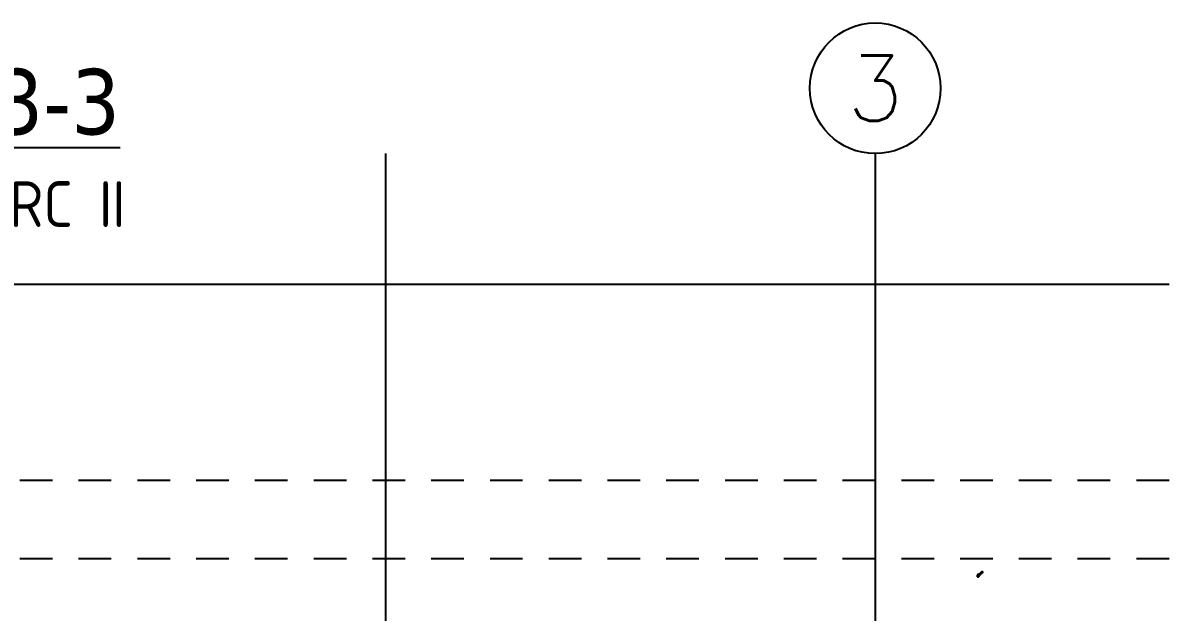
# Model space of a CAD drawing. Extents: x 44 to 147, y 26 to 78.
# Drawn here: x 69.127 to 73.515, y 74.41 to 76.664 of the extents above; entities that cross this region are included whole.
import ezdxf

# ---------------------------------------------------------------- set-up
doc = ezdxf.new("R2010")
doc.units = 0
doc.header["$LTSCALE"] = 0.5
doc.linetypes.add('AUSGEZOGEN', pattern=[1000.01, 1000, 0.01])
doc.linetypes.add('VERDECKT', pattern=[0.375, 0.25, -0.125])
for name, color, linetype in [('ACHSEN', 7, 'Continuous'), ('BET-ANS', 7, 'Continuous'), ('ST-ANS', 9, 'Continuous'), ('TEXT', 7, 'Continuous'), ('VERDECKT', 7, 'Continuous')]:
    doc.layers.add(name, color=color, linetype=linetype)
doc.styles.add('helv', font='tahoma.ttf')
doc.styles.add('R50-M50', font='romans.shx', dxfattribs={"height": 0.25})
doc.styles.add('txt', font='isocp.shx')

# ---------------------------------------------------------------- blocks, each defined once
blk = doc.blocks.new('DETAN-S 16_GABELSTUECK_V')
at = {"color": 0, "linetype": 'ByBlock'}
for p, q in [((-2, 0), (2, 0)), ((0, -2), (0, 2)), ((8, 0), (11, 0)), ((25, 2), (51, 2)), ((51, 12), (65, 12)), ((65, 12), (65, 12)), ((65, 12), (65, -12)), ((65, 12), (66, 12)), ((66, 12), (66, -12)), ((106, -10), (106, 10)), ((8, 0), (11, 0)), ((25, -2), (51, -2)), ((51, -12), (65, -12)), ((65, -12), (66, -12)), ((65, -12), (65, -12))]:
    blk.add_line(p, q, dxfattribs=at)
for points in [[(0, 20, 0.085107), (-9, 19, 0.091904), (-17, 14, 0.103495), (-22, 8, 0.113505), (-24, 0, 0.113505), (-22, -8, 0.103495), (-17, -14, 0.091904), (-9, -19, 0.085107), (0, -20, 0.085107)], [(106, 10, 0.379994), (106, 11, 0.017269), (94, 12, 0.007196), (82, 12, 0.004944), (66, 12, 0.005094)], [(106, -10, -0.379994), (106, -11, -0.017269), (94, -12, -0.007196), (82, -12, -0.004944), (66, -12, -0.005094)]]:
    blk.add_lwpolyline(points, format="xyb", dxfattribs=at)
for points in [[(69, 10, 0.0651), (69, 10, 0.077888), (68, 9, 0.107177), (68, 9, 0.144176), (68, 9, 0.144176), (68, 8, 0.107177), (68, 8, 0.077888), (69, 8, 0.0651), (69, 8, 0.0651), (70, 8, 0.077888), (70, 8, 0.107177), (71, 8, 0.144176), (71, 9, 0.144176), (71, 9, 0.107177), (70, 9, 0.077888), (70, 10, 0.0651)], [(69, -10, -0.0651), (69, -10, -0.077888), (68, -9, -0.107177), (68, -9, -0.144176), (68, -9, -0.144176), (68, -8, -0.107177), (68, -8, -0.077888), (69, -8, -0.0651), (69, -8, -0.0651), (70, -8, -0.077888), (70, -8, -0.107177), (71, -8, -0.144176), (71, -9, -0.144176), (71, -9, -0.107177), (70, -9, -0.077888), (70, -10, -0.0651)]]:
    blk.add_lwpolyline(points, format="xyb", close=True, dxfattribs=at)
for centre, radius in [((0, 0), 7.75), ((0, 0), 6.25), ((9, 2), 0.85), ((9, -2), 0.85)]:
    blk.add_circle(centre, radius, dxfattribs=at)
for centre, radius, start, end in [((0, 0), 11.7, 50.2849, 309.7151), ((-1, 0), 8.8, 29.0013, 330.9987), ((0, -47), 67.5, 72.4459, 90), ((25, 31), 28, 230.2849, 270), ((9, 5), 1.7, 209.0013, 274.2369), ((9, 2), 1.7, 10.8322, 94.2369), ((0, 0), 10.7, 2.2667, 10.8322), ((51, 113), 100, 252.4459, 270), ((0, 47), 67.5, 270, 287.5541), ((25, -30), 28, 90, 129.7151), ((9, -5), 1.7, 85.7631, 150.9987), ((9, -2), 1.7, 265.7631, 349.1678), ((0, 0), 10.7, 349.1678, 357.7333), ((51, -112), 100, 90, 107.5541)]:
    blk.add_arc(centre, radius, start, end, dxfattribs=at)

msp = doc.modelspace()

# ---------------------------------------------------------------- linework, layer by layer
at = {"layer": 'ACHSEN', "color": 140, "linetype": 'AUSGEZOGEN'}
for p, q in [((70.5153, 76.1636), (70.5153, 70.0205)), ((72.3903, 76.1636), (72.3903, 70.0205))]:
    msp.add_line(p, q, dxfattribs=at)
at = {"layer": 'BET-ANS'}
msp.add_line((73.5153, 75.6636), (67.5153, 75.6636), dxfattribs=at)
at = {"layer": 'TEXT'}
msp.add_circle((72.3903, 76.4136), 0.25, dxfattribs=at)
at = {"layer": 'VERDECKT', "color": 7, "linetype": 'VERDECKT'}
for p, q in [((73.5153, 74.9136), (67.5153, 74.9136)), ((73.5153, 74.6136), (67.5153, 74.6136))]:
    msp.add_line(p, q, dxfattribs=at)

# ---------------------------------------------------------------- block references
at = {"layer": 'ST-ANS', "xscale": 0.0002, "yscale": 0.0002, "zscale": 0.0002, "rotation": 40.44224847267817}
msp.add_blockref('DETAN-S 16_GABELSTUECK_V', (72.7845, 74.5494), dxfattribs=at)

# ---------------------------------------------------------------- texts
at = {"layer": 'TEXT', "color": 6, "linetype": 'AUSGEZOGEN', "style": 'helv'}
msp.add_text('%%USchnitt 3-3', height=0.25, dxfattribs=at).set_placement((67.8872, 76.2376))
at = {"layer": 'TEXT', "color": 1, "linetype": 'AUSGEZOGEN', "style": 'txt'}
msp.add_text('Anschluss TRC II', height=0.175, dxfattribs=at).set_placement((67.8903, 75.8832))
at = {"layer": 'TEXT', "insert": (72.3903, 76.4136), "char_height": 0.25, "width": 0.787993, "attachment_point": 5, "style": 'R50-M50'}
msp.add_mtext('3', dxfattribs=at)

doc.saveas('drawing.dxf')
